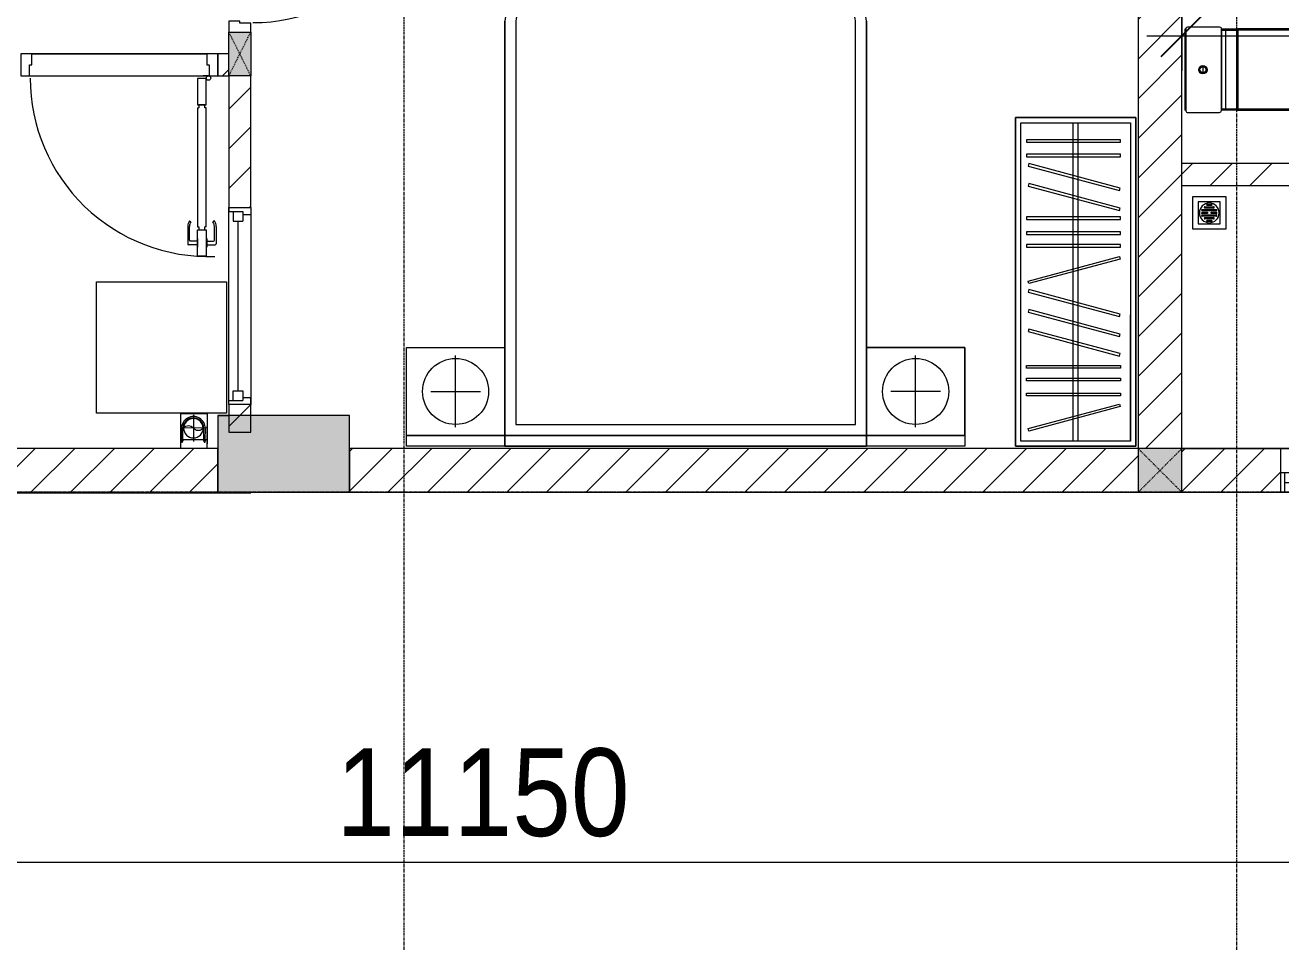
# Model space of a CAD drawing. Header units: millimetres. Extents: x 1591 to 239055, y -15958 to 83255.
# Drawn here: x 133002 to 138734, y 15149 to 19368 of the extents above; entities that cross this region are included whole.
import ezdxf

# ---------------------------------------------------------------- set-up
doc = ezdxf.new("R2010")
doc.units = ezdxf.units.MM
for name, pattern in [('Dash', [6, 3, -3]), ('Dash 1_8_', [6.35, 3.175, -3.175]), ('Grid Line', [22.225, 12.7, -3.175, 3.175, -3.175]), ('IMPORT-CENTER _2_', [40.64, 25.4, -5.08, 5.08, -5.08])]:
    doc.linetypes.add(name, pattern=pattern)
for name, color, linetype, lineweight in [('0-1', 250, 'Continuous', 5), ('A-ANNO-DIMS', 211, 'Continuous', 9), ('A-ANNO-DIMS-160', 211, 'Continuous', 9), ('A-AREA', 32, 'Dash 1_8_', 9), ('A-DETL-GENF-1', 9, 'Continuous', 9), ('A-DOOR-1', 254, 'Continuous', 9), ('A-DOOR-2', 9, 'Continuous', 9), ('A-FLOR', 192, 'Continuous', 9), ('A-FLOR-1', 7, 'Continuous', 9), ('A-FLOR-2', 9, 'Continuous', 9), ('A-GLAZ', 151, 'Continuous', 9), ('A-GLAZ-1', 254, 'Continuous', 9), ('A-GLAZ-2', 9, 'Continuous', 9), ('A-WALL-1', 253, 'Continuous', 18), ('A-WALL-2', 9, 'Continuous', 9), ('A-WALL-3', 113, 'Continuous', 18), ('A-WALL-PATT-1', 10, 'Continuous', 9), ('A-WALL-PATT-2', 111, 'Continuous', 9), ('G-IMPT', 8, 'Continuous', 9), ('G-IMPT-1', 254, 'Continuous', 9), ('G-IMPT-2', 8, 'IMPORT-CENTER _2_', 9), ('I-FURN-1', 254, 'Continuous', 9), ('M-EQPM', 50, 'Continuous', 9), ('P-SANR-FIXT', 6, 'Continuous', 9), ('S-COLS', 52, 'Continuous', 9), ('S-COLS-1', 52, 'Continuous', 5), ('S-COLS-2', 250, 'Continuous', 18), ('S-COLS-3', 254, 'Continuous', 9), ('S-COLS-4', 253, 'Continuous', 18), ('S-COLS-5', 52, 'Continuous', 18), ('S-COLS-HDLN', 52, 'Dash', 9), ('S-COLS-HDLN-1', 9, 'Dash', 9), ('S-GRID-1', 1, 'Grid Line', 9)]:
    doc.layers.add(name, color=color, linetype=linetype, lineweight=lineweight)
doc.styles.add('UTM Avo', font='UTM Avo.ttf', dxfattribs={"width": 0.9, "height": 400})
doc.dimstyles.new('1_Dim_chi_tiet_2_5', dxfattribs={"dimscale": 304.8, "dimtxt": 399.720379, "dimasz": 0.629921, "dimexe": 0.524934, "dimexo": 0.0625, "dimgap": 0.052493, "dimtad": 1, "dimdec": 0, "dimrnd": 5, "dimzin": 0, "dimdsep": 46, "dimtxsty": 'UTM Avo', "dimblk1": 'OBLIQUE', "dimblk2": 'OBLIQUE', "dimsah": 1, "dimcen": 0.09, "dimdle": 0.524934, "dimazin": 0, "dimtfac": 1, "dimtdec": 4, "dimtix": 1, "dimtmove": 0, "dimatfit": 3, "dimfxl": 1.049869, "dimfxlon": 1, "dimtvp": 1, "dimtolj": 1, "dimtzin": 0, "dimarcsym": 2})
doc.dimstyles.new('1_Dim_chi_tiet_2_5_1', dxfattribs={"dimscale": 304.8, "dimtxt": 399.720379, "dimasz": 0.629921, "dimexe": 0.524934, "dimexo": 0.0625, "dimgap": 0.052493, "dimtad": 1, "dimdec": 0, "dimrnd": 5, "dimzin": 0, "dimdsep": 46, "dimtxsty": 'UTM Avo', "dimblk1": 'OBLIQUE', "dimblk2": 'OBLIQUE', "dimsah": 1, "dimcen": 0.09, "dimdle": 0.524934, "dimazin": 0, "dimtfac": 1, "dimtdec": 4, "dimtix": 1, "dimtmove": 0, "dimatfit": 3, "dimfxl": 1.049869, "dimfxlon": 1, "dimtvp": 1, "dimtolj": 1, "dimtzin": 0, "dimarcsym": 2})
pattern_1 = [(45, (0, 0), (-90.50967, 90.50967), [])]
pattern_2 = [(45, (95879.7, 0), (-90.50967, 90.50967), [])]

# ---------------------------------------------------------------- blocks, each defined once
blk = doc.blocks.new('NCV_TKTC_KET CAU_rvt-1-TKCS_MB TẦNG 6-8')
at = {"layer": 'S-COLS-1'}
blk.add_hatch(color=256, dxfattribs=at).paths.add_polyline_path([(38602.6, 17236.9), (38602.6, 17586.9), (38002.6, 17586.9), (38002.6, 17236.9)])
at = {"layer": 'A-FLOR-1'}
blk.add_line((36152.5, 17235.3), (38152.6, 17235.3), dxfattribs=at)
at = {"layer": 'S-COLS-2'}
for p, q in [((38602.6, 17586.9), (38002.6, 17586.9)), ((38002.6, 17586.9), (38002.6, 17236.9)), ((38602.6, 17236.9), (38602.6, 17586.9)), ((38002.6, 17236.9), (38602.6, 17236.9))]:
    blk.add_line(p, q, dxfattribs=at)
blk = doc.blocks.new('DOOR_CW_01 CANH MO-PANEL KINH - DIW_01-900x2200-CỬA GỖ VÂN LAMINATE-V76-TKCS_MB TẦNG 6-8')
at = {"layer": 'A-DETL-GENF-1'}
for p, q in [((-397, 872), (-357, 872)), ((-397, 752), (-397, 872)), ((-357, 872), (-357, 752)), ((-442, 737), (-442, 816.5)), ((-399, 820.5), (-438, 820.5)), ((-399, 803.5), (-430, 803.5)), ((-399, 831.8), (-397, 831.8)), ((-399, 792.2), (-399, 831.8)), ((-397, 792.2), (-397, 831.8)), ((-357, 792.2), (-357, 831.8)), ((-355, 831.8), (-357, 831.8)), ((-355, 792.2), (-355, 831.8)), ((-355, 820.5), (-316, 820.5)), ((-355, 803.5), (-324, 803.5)), ((-312, 737), (-312, 816.5)), ((-434, 799.5), (-434, 737)), ((-397, 792.2), (-399, 792.2)), ((-357, 752), (-397, 752)), ((-363, 752), (-391, 752)), ((-391, 752), (-391, 738)), ((-363, 738), (-363, 752)), ((-357, 792.2), (-355, 792.2)), ((-320, 799.5), (-320, 737)), ((-433.9, 711.2), (-427.3, 715.8)), ((-397, 738), (-391, 738)), ((-397, 738), (-397, 196)), ((-357, 738), (-363, 738)), ((-357, 196), (-357, 738)), ((-320.1, 711.2), (-326.7, 715.8)), ((-397, 196), (-391, 196)), ((-357, 182), (-397, 182)), ((-397, 182), (-397, 62)), ((-391, 196), (-391, 182)), ((-391, 182), (-363, 182)), ((-357, 196), (-363, 196)), ((-363, 182), (-363, 196)), ((-357, 62), (-357, 182)), ((-397, 62), (-357, 62))]:
    blk.add_line(p, q, dxfattribs=at)
blk.add_circle((-407, 60), 10, dxfattribs=at)
for centre, radius, start, end in [((-407, 60), 814, 360, 92), ((-438, 816.5), 4, 90, 180), ((-430, 799.5), 4, 90, 180), ((-324, 799.5), 4, 360, 90), ((-316, 816.5), 4, 0, 90), ((-397, 737), 45, 180, 215), ((-397, 737), 37, 180, 215), ((-357, 737), 37, 325, 0), ((-357, 737), 45, 325, 0)]:
    blk.add_arc(centre, radius, start, end, dxfattribs=at)
at = {"layer": 'A-DOOR-2'}
for p, q in [((-410, 50), (-450, 50)), ((-450, 50), (-450, -50)), ((-410, 0), (-410, 50)), ((-400, 0), (-410, 0)), ((-407, 50), (-382, 50)), ((-400, -50), (-400, 0)), ((410, 0), (400, 0)), ((400, 0), (400, -50)), ((450, 50), (410, 50)), ((410, 50), (410, 0)), ((-450, -50), (-400, -50)), ((400, -50), (450, -50))]:
    blk.add_line(p, q, dxfattribs=at)
blk = doc.blocks.new('M_Fixed - 900 x 1400-901191-TKCS_MB TẦNG 6-8')
at = {"layer": 'A-GLAZ-2'}
for p, q in [((-450, 37), (-418, 37)), ((-431, -63), (-431, 0)), ((-431, 0), (-387, 0)), ((-418, 0), (-418, 37)), ((-387, -44), (-387, 0)), ((387, 0), (431, 0)), ((387, -44), (387, 0)), ((418, 0), (418, 37)), ((450, 37), (418, 37)), ((431, -63), (431, 0)), ((-431, -44), (-387, -44)), ((-387, -22), (387, -22)), ((431, -44), (387, -44)), ((-450, -63), (-431, -63)), ((448.9, -63), (431, -63))]:
    blk.add_line(p, q, dxfattribs=at)
blk = doc.blocks.new('MAY GIAT - MAY GIAT_dwg-348053-TKCS_MB TẦNG 6-8')
at = {"layer": 'G-IMPT-1', "flags": 128}
blk.add_lwpolyline([(5, 596.6), (5, 2.3), (605, 2.3), (605, 596.6)], close=True, dxfattribs=at)
blk = doc.blocks.new('MAY GIAT - MAY GIAT-401071-TKCS_MB TẦNG 6-8')
at = {"layer": 'I-FURN-1'}
for p, q in [((5, -2.3), (605, -2.3)), ((5, -596.6), (5, -2.3)), ((605, -2.3), (605, -596.6)), ((605, -596.6), (5, -596.6))]:
    blk.add_line(p, q, dxfattribs=at)
at = {"extrusion": (0, 0, -1), "zscale": -1, "rotation": 180}
blk.add_blockref('MAY GIAT - MAY GIAT_dwg-348053-TKCS_MB TẦNG 6-8', (0, 0), dxfattribs=at)
blk = doc.blocks.new('G1_SOF - BO TRU - 100x200-746114-TKCS_MB TẦNG 6-8')
at = {"layer": 'S-COLS'}
blk.add_hatch(color=256, dxfattribs=at).paths.add_polyline_path([(50, -100), (50, 100), (-50, 100), (-50, -100)])
at = {"layer": 'S-COLS-4'}
for p, q in [((-50, 100), (50, 100)), ((-50, -100), (-50, 100)), ((50, 100), (50, -100)), ((50, -100), (-50, -100))]:
    blk.add_line(p, q, dxfattribs=at)
at = {"layer": 'S-COLS-HDLN-1'}
for p, q in [((50, -100), (-50, 100)), ((-50, -100), (50, 100))]:
    blk.add_line(p, q, dxfattribs=at)
blk = doc.blocks.new('DOOR_CW_01 CANH MO-PANEL KINH - DIG_01-900x2200-CỬA NHÔM KÍNH-901226-TKCS_MB TẦNG 6-8')
at = {"layer": 'A-DETL-GENF-1'}
for p, q in [((-397, 872), (-357, 872)), ((-397, 752), (-397, 872)), ((-357, 872), (-357, 752)), ((-442, 737), (-442, 816.5)), ((-399, 820.5), (-438, 820.5)), ((-399, 803.5), (-430, 803.5)), ((-399, 831.8), (-397, 831.8)), ((-399, 792.2), (-399, 831.8)), ((-397, 792.2), (-397, 831.8)), ((-357, 792.2), (-357, 831.8)), ((-355, 831.8), (-357, 831.8)), ((-355, 792.2), (-355, 831.8)), ((-355, 820.5), (-316, 820.5)), ((-355, 803.5), (-324, 803.5)), ((-312, 737), (-312, 816.5)), ((-434, 799.5), (-434, 737)), ((-397, 792.2), (-399, 792.2)), ((-357, 752), (-397, 752)), ((-363, 752), (-391, 752)), ((-391, 752), (-391, 738)), ((-363, 738), (-363, 752)), ((-357, 792.2), (-355, 792.2)), ((-320, 799.5), (-320, 737)), ((-433.9, 711.2), (-427.3, 715.8)), ((-397, 738), (-391, 738)), ((-397, 738), (-397, 196)), ((-357, 738), (-363, 738)), ((-357, 196), (-357, 738)), ((-320.1, 711.2), (-326.7, 715.8)), ((-397, 196), (-391, 196)), ((-357, 182), (-397, 182)), ((-397, 182), (-397, 62)), ((-391, 196), (-391, 182)), ((-391, 182), (-363, 182)), ((-357, 196), (-363, 196)), ((-363, 182), (-363, 196)), ((-357, 62), (-357, 182)), ((-397, 62), (-357, 62))]:
    blk.add_line(p, q, dxfattribs=at)
blk.add_circle((-407, 60), 10, dxfattribs=at)
for centre, radius, start, end in [((-407, 60), 814, 360, 92), ((-438, 816.5), 4, 90, 180), ((-430, 799.5), 4, 90, 180), ((-324, 799.5), 4, 360, 90), ((-316, 816.5), 4, 0, 90), ((-397, 737), 45, 180, 215), ((-397, 737), 37, 180, 215), ((-357, 737), 37, 325, 0), ((-357, 737), 45, 325, 0)]:
    blk.add_arc(centre, radius, start, end, dxfattribs=at)
at = {"layer": 'A-DOOR-2'}
for p, q in [((-410, 50), (-450, 50)), ((-450, 50), (-450, -50)), ((-410, 0), (-410, 50)), ((-400, 0), (-410, 0)), ((-407, 50), (-382, 50)), ((-400, -50), (-400, 0)), ((410, 0), (400, 0)), ((400, 0), (400, -50)), ((450, 50), (410, 50)), ((410, 50), (410, 0)), ((450, -50), (450, 50)), ((-450, -50), (-400, -50)), ((400, -50), (450, -50))]:
    blk.add_line(p, q, dxfattribs=at)
blk = doc.blocks.new('GIUONG NGU-2TAB-1600x2000 - GIUONG NGU-2TAB-1600x2000-901192-TKCS_MB TẦNG 6-8')
at = {"layer": 'I-FURN-1'}
for p, q in [((569.6, 2050), (1997.1, 2050)), ((1997.1, 2050), (569.6, 2050)), ((1997.1, 2000), (569.6, 2000)), ((458.5, 50), (458.5, 1938.9)), ((458.5, 1938.9), (458.5, 50)), ((508.5, 1938.9), (508.5, 100)), ((2058.2, 100), (2058.2, 1938.9)), ((2108.2, 1938.9), (2108.2, 50)), ((2108.2, 50), (2108.2, 1938.9)), ((8.5, 50), (8.5, 450.3)), ((8.5, 450.3), (458.5, 450.3)), ((8.5, 450.3), (458.5, 450.3)), ((8.5, 50), (8.5, 450.3)), ((233.5, 86.8), (233.5, 413.5)), ((458.5, 450.3), (458.5, 50)), ((458.5, 450.3), (458.5, 50)), ((2108.2, 50), (2108.2, 450.3)), ((2108.2, 450.3), (2558.2, 450.3)), ((2108.2, 450.3), (2108.2, 50)), ((2558.2, 450.3), (2108.2, 450.3)), ((2333.2, 86.8), (2333.2, 413.5)), ((2558.2, 450.3), (2558.2, 50)), ((2558.2, 50), (2558.2, 450.3)), ((120.2, 250.2), (346.8, 250.2)), ((2446.5, 250.2), (2219.8, 250.2)), ((508.5, 100), (2058.2, 100)), ((458.5, 50), (8.5, 50)), ((8.5, 0), (8.5, 50)), ((8.5, 50), (458.5, 50)), ((458.5, 50), (8.5, 50)), ((458.5, 0), (8.5, 0)), ((2108.2, 50), (458.5, 50)), ((458.5, 50), (458.5, 0)), ((458.5, 0), (458.5, 50)), ((458.5, 50), (2108.2, 50)), ((458.5, 50), (2108.2, 50)), ((2108.2, 0), (458.5, 0)), ((458.5, 0), (2108.2, 0)), ((2558.2, 50), (2108.2, 50)), ((2108.2, 50), (2558.2, 50)), ((2108.2, 0), (2108.2, 50)), ((2108.2, 50), (2108.2, 0)), ((2108.2, 50), (2558.2, 50)), ((2558.2, 0), (2108.2, 0)), ((2558.2, 50), (2558.2, 0))]:
    blk.add_line(p, q, dxfattribs=at)
for centre in [(233.5, 250.2), (2333.2, 250.2)]:
    blk.add_circle(centre, 150.7, dxfattribs=at)
for centre, radius, start, end in [((569.6, 1938.9), 111.1, 90, 180), ((569.6, 1938.9), 111.1, 90, 180), ((1997.1, 1938.9), 111.1, 0, 90), ((1997.1, 1938.9), 111.1, 360, 90), ((569.6, 1938.9), 61.1, 90, 180), ((1997.1, 1938.9), 61.1, 360, 90)]:
    blk.add_arc(centre, radius, start, end, dxfattribs=at)
blk = doc.blocks.new('TU QUAN AO-SUITE ROOM_3 - TU QUAN AO-SUITE ROOM_3-885817-TKCS_MB TẦNG 6-8')
at = {"layer": 'I-FURN-1'}
for p, q in [((0, 0), (-550, 0)), ((-550, 0), (-550, -1500)), ((-550, -1500), (-550, 0)), ((-550, 0), (0, 0)), ((0, -1500), (0, 0)), ((0, 0), (0, -1500)), ((-550, -24), (-550, -576)), ((-526, -24), (-24, -24)), ((-526, -1476), (-526, -24)), ((-526, -24), (-526, -600)), ((-287, -24), (-287, -576)), ((-263, -24), (-263, -576)), ((-24, -24), (-24, -1476)), ((-478.3, -181.1), (-61.3, -69.4)), ((-58.2, -80.9), (-475.2, -192.7)), ((-61.3, -69.4), (-58.2, -80.9)), ((-475.2, -192.7), (-478.3, -181.1)), ((-480.1, -229.7), (-50.1, -229.7)), ((-480.1, -241.7), (-480.1, -229.7)), ((-50.1, -241.7), (-480.1, -241.7)), ((-50.1, -229.7), (-50.1, -241.7)), ((-480.1, -299.2), (-50.1, -299.2)), ((-480.1, -311.2), (-480.1, -299.2)), ((-50.1, -311.2), (-480.1, -311.2)), ((-50.1, -299.2), (-50.1, -311.2)), ((-480.1, -356.4), (-50.1, -356.4)), ((-480.1, -368.4), (-480.1, -356.4)), ((-50.1, -368.4), (-480.1, -368.4)), ((-50.1, -356.4), (-50.1, -368.4)), ((-475.2, -411.5), (-478.3, -423.1)), ((-478.3, -423.1), (-61.3, -534.9)), ((-58.2, -523.3), (-475.2, -411.5)), ((-475.2, -500.3), (-478.3, -511.9)), ((-478.3, -511.9), (-61.3, -623.6)), ((-58.2, -612.1), (-475.2, -500.3)), ((-61.3, -534.9), (-58.2, -523.3)), ((-526, -1476), (-526, -600)), ((-475.2, -591.5), (-478.3, -603.1)), ((-478.3, -603.1), (-61.3, -714.9)), ((-58.2, -703.3), (-475.2, -591.5)), ((-287, -576), (-287, -1476)), ((-263, -576), (-263, -1476)), ((-61.3, -623.6), (-58.2, -612.1)), ((-478.3, -853.9), (-61.3, -742.1)), ((-61.3, -714.9), (-58.2, -703.3)), ((-61.3, -742.1), (-58.2, -753.7)), ((-58.2, -753.7), (-475.2, -865.5)), ((-475.2, -865.5), (-478.3, -853.9)), ((-480.1, -908.6), (-480.1, -920.6)), ((-480.1, -908.6), (-480.1, -920.6)), ((-50.1, -908.6), (-480.1, -908.6)), ((-50.1, -920.6), (-50.1, -908.6)), ((-480.1, -920.6), (-50.1, -920.6)), ((-480.1, -965.8), (-480.1, -977.8)), ((-480.1, -965.8), (-480.1, -977.8)), ((-50.1, -965.8), (-480.1, -965.8)), ((-50.1, -977.8), (-50.1, -965.8)), ((-480.1, -977.8), (-50.1, -977.8)), ((-480.1, -1035.3), (-480.1, -1047.3)), ((-480.1, -1035.3), (-480.1, -1047.3)), ((-50.1, -1035.3), (-480.1, -1035.3)), ((-480.1, -1047.3), (-50.1, -1047.3)), ((-475.2, -1075.3), (-478.3, -1086.9)), ((-478.3, -1086.9), (-61.3, -1198.6)), ((-58.2, -1187.1), (-475.2, -1075.3)), ((-50.1, -1047.3), (-50.1, -1035.3)), ((-475.2, -1166.5), (-478.3, -1178.1)), ((-478.3, -1178.1), (-61.3, -1289.9)), ((-58.2, -1278.3), (-475.2, -1166.5)), ((-61.3, -1198.6), (-58.2, -1187.1)), ((-61.3, -1289.9), (-58.2, -1278.3)), ((-480.1, -1320.5), (-480.1, -1332.5)), ((-480.1, -1320.5), (-480.1, -1332.5)), ((-50.1, -1320.5), (-480.1, -1320.5)), ((-480.1, -1332.5), (-50.1, -1332.5)), ((-50.1, -1332.5), (-50.1, -1320.5)), ((-480.1, -1386.9), (-480.1, -1398.9)), ((-480.1, -1386.9), (-480.1, -1398.9)), ((-50.1, -1386.9), (-480.1, -1386.9)), ((-480.1, -1398.9), (-50.1, -1398.9)), ((-50.1, -1398.9), (-50.1, -1386.9)), ((-24, -1476), (-526, -1476)), ((-550, -1500), (0, -1500)), ((0, -1500), (-550, -1500))]:
    blk.add_line(p, q, dxfattribs=at)
blk = doc.blocks.new('NCV_TKTC_TANG 6 - 8_rvt-2-TKCS_MB TẦNG 6-8')
at = {"layer": 'A-WALL-PATT-1'}
h = blk.add_hatch(dxfattribs=at)
h.set_pattern_fill('FP_1', color=256, style=0, pattern_type=2)
h.set_pattern_definition(pattern_1)
h.paths.add_polyline_path([(38052.6, 17511.9), (38152.6, 17511.9), (38152.6, 17636.9), (38052.6, 17636.9)])
h.paths.add_polyline_path([(38052.6, 18536.9), (38152.6, 18536.9), (38152.6, 19136.9), (38052.6, 19136.9)])
h.paths.add_polyline_path([(38052.6, 20236.9), (38152.6, 20236.9), (38152.6, 20536.5), (38052.6, 20536.5)])
h.paths.add_polyline_path([(38052.6, 21336.5), (38152.6, 21336.5), (38152.6, 22236.9), (38052.6, 22236.9), (38052.6, 21504)])
h = blk.add_hatch(dxfattribs=at)
h.set_pattern_fill('FP_1', color=256, style=0, pattern_type=2)
h.set_pattern_definition(pattern_1)
h.paths.add_polyline_path([(37052.6, 19136.9), (37102.6, 19136.9), (37102.6, 19236.9), (37052.6, 19236.2)])
h.paths.add_polyline_path([(38002.6, 19136.9), (38052.6, 19136.9), (38052.6, 19236.9), (38002.6, 19236.9)])
at = {"layer": 'A-FLOR-2'}
for p, q in [((37152.6, 19236.9), (37952.6, 19236.9)), ((37952.6, 19236.9), (37152.6, 19236.9)), ((37142.6, 19136.9), (37962.6, 19136.9)), ((38002.6, 17587.4), (38052.6, 17587.4))]:
    blk.add_line(p, q, dxfattribs=at)
at = {"layer": 'A-WALL-1'}
for p, q in [((38052.6, 19236.9), (38002.6, 19236.9)), ((38002.6, 19236.9), (38002.6, 19136.9)), ((38002.6, 19136.9), (38052.6, 19136.9)), ((38052.6, 19136.9), (38052.6, 18536.9)), ((38152.6, 18536.9), (38152.6, 19136.9)), ((38052.6, 18536.9), (38152.6, 18536.9)), ((38052.6, 17636.9), (38052.6, 17511.9)), ((38152.6, 17636.9), (38052.6, 17636.9)), ((38152.6, 17511.9), (38152.6, 17636.9)), ((38052.6, 17511.9), (38152.6, 17511.9))]:
    blk.add_line(p, q, dxfattribs=at)
at = {"layer": 'A-WALL-2'}
for p, q in [((38052.6, 17636.9), (38052.6, 18536.9)), ((38152.6, 18536.9), (38152.6, 17636.9))]:
    blk.add_line(p, q, dxfattribs=at)
at = {"layer": 'A-DOOR-1'}
for name, p, rotation in [('DOOR_CW_01 CANH MO-PANEL KINH - DIW_01-900x2200-CỬA GỖ VÂN LAMINATE-V76-TKCS_MB TẦNG 6-8', (38102.6, 19786.9), 270.0000000000009), ('DOOR_CW_01 CANH MO-PANEL KINH - DIG_01-900x2200-CỬA NHÔM KÍNH-901226-TKCS_MB TẦNG 6-8', (37552.6, 19186.9), 180)]:
    blk.add_blockref(name, p, dxfattribs=dict(at, rotation=rotation))
at = {"layer": 'A-GLAZ-1', "rotation": 270.0000000000009}
blk.add_blockref('M_Fixed - 900 x 1400-901191-TKCS_MB TẦNG 6-8', (38115.6, 18086.9), dxfattribs=at)
at = {"layer": 'I-FURN-1'}
blk.add_blockref('GIUONG NGU-2TAB-1600x2000 - GIUONG NGU-2TAB-1600x2000-901192-TKCS_MB TẦNG 6-8', (38854.1, 17446.9), dxfattribs=at)
for name, p, rotation in [('TU QUAN AO-SUITE ROOM_3 - TU QUAN AO-SUITE ROOM_3-885817-TKCS_MB TẦNG 6-8', (41642.6, 17446.9), 180), ('MAY GIAT - MAY GIAT-401071-TKCS_MB TẦNG 6-8', (38044.8, 18202.4), 270.0000000000009)]:
    blk.add_blockref(name, p, dxfattribs=dict(at, rotation=rotation))
at = {"layer": 'S-COLS-3'}
blk.add_blockref('G1_SOF - BO TRU - 100x200-746114-TKCS_MB TẦNG 6-8', (38102.6, 19236.9), dxfattribs=at)
blk = doc.blocks.new('G1_SOF - BO TRU - 200x200-3056268-TKCS_MB TẦNG 6-8')
at = {"layer": 'S-COLS'}
blk.add_hatch(color=256, dxfattribs=at).paths.add_polyline_path([(100, -100), (100, 100), (-100, 100), (-100, -100)])
at = {"layer": 'S-COLS-5'}
for p, q in [((100, 100), (-100, 100)), ((-100, 100), (-100, -100)), ((100, -100), (100, 100)), ((-100, -100), (100, -100))]:
    blk.add_line(p, q, dxfattribs=at)
at = {"layer": 'S-COLS-HDLN'}
for p, q in [((100, 100), (-100, -100)), ((-100, 100), (100, -100))]:
    blk.add_line(p, q, dxfattribs=at)
blk = doc.blocks.new('TKTC_XREF_251221_MB TANG 2-7 - TKTC_XREF_260130_MB TANG 2-5_dwg_$cc-4746806-TKCS_MB TẦNG 6-8')
at = {"layer": 'G-IMPT-2'}
for p, q in [((0, -0.673), (0, 0.673)), ((-0.673, 0), (0.673, 0))]:
    blk.add_line(p, q, dxfattribs=at)
at = {"layer": 'M-EQPM'}
blk.add_circle((0, 0), 0.5, dxfattribs=at)
for centre, radius, start, end in [((0, 0), 0.5, 90, 270), ((0.188, 0.25), 0.313, 126.8699, 233.1301), ((-0.188, -0.25), 0.313, 306.8699, 53.1301)]:
    blk.add_arc(centre, radius, start, end, dxfattribs=at)
blk = doc.blocks.new('TKTC_XREF_251221_MB TANG 2-7 - TKTC_XREF_260130_MB TANG 2-5_dwg_CUM U_DN100-4746796-TKCS_MB TẦNG 6-8')
at = {"layer": 'G-IMPT'}
blk.add_hatch(color=256, dxfattribs=at).paths.add_polyline_path([(0, 61), (0, 57), (14.8, 55.1), (28.5, 49.4), (40.3, 40.3), (49.4, 28.5), (55.1, 14.8), (57, 0), (55.1, -14.8), (49.4, -28.5), (40.3, -40.3), (28.5, -49.4), (14.8, -55.1), (0, -57), (0, -61), (15.8, -58.9), (30.5, -52.8), (43.1, -43.1), (52.8, -30.5), (58.9, -15.8), (61, 0), (58.9, 15.8), (52.8, 30.5), (43.1, 43.1), (30.5, 52.8), (15.8, 58.9)])
for p, q in [((-79.1, 66.6), (-79.1, 63.4)), ((-76.6, 66.6), (-76.6, 63.4)), ((-74.6, 66.6), (-74.6, 63.4)), ((-72.7, 69.3), (-72.7, 60.7)), ((-66.9, 67.9), (-71.7, 67.9)), ((-66.9, 62.1), (-71.7, 62.1)), ((-65, 69), (0, 69)), ((-79.1, -63.4), (-79.1, -66.6)), ((-76.6, -63.4), (-76.6, -66.6)), ((-74.6, -63.4), (-74.6, -66.6)), ((-72.7, -60.7), (-72.7, -69.3)), ((-66.9, -62.1), (-71.7, -62.1)), ((-66.9, -67.9), (-71.7, -67.9)), ((-65, -69), (0, -69))]:
    blk.add_line(p, q, dxfattribs=at)
at = {"layer": 'G-IMPT', "flags": 128}
for points in [[(-66.9, 70.8), (-66.9, 72.7), (-65, 72.7), (-65, 57.3), (-66.9, 57.3), (-66.9, 59.2)], [(-72.7, 67.6), (-78.1, 67.6), (-78.1, 62.4), (-72.7, 62.4)], [(-71.7, 59.2), (-66.9, 59.2), (-66.9, 70.8), (-71.7, 70.8)], [(-65, 61), (0, 61), (0, 57)], [(-72.7, -62.4), (-78.1, -62.4), (-78.1, -67.6), (-72.7, -67.6)], [(-71.7, -70.8), (-66.9, -70.8), (-66.9, -59.2), (-71.7, -59.2)], [(-66.9, -59.2), (-66.9, -57.3), (-65, -57.3), (-65, -72.7), (-66.9, -72.7), (-66.9, -70.8)], [(-65, -61), (0, -61), (0, -57)]]:
    blk.add_lwpolyline(points, dxfattribs=at)
at = {"layer": 'G-IMPT'}
for centre, radius, start, end in [((-78.1, 66.6), 0.96, 90, 180), ((-78.1, 63.4), 0.96, 180, 270), ((-71.1, 69.3), 1.56, 112.61986, 247.38014), ((-67.9, 65), 4.8, 143.1301, 216.8699), ((-71.1, 60.7), 1.56, 112.61986, 247.38014), ((0, 0), 69, 270, 90), ((0, 0), 61, 270, 90), ((0, 0), 57, 270, 90), ((-78.1, -63.4), 0.96, 90, 180), ((-78.1, -66.6), 0.96, 180, 270), ((-71.1, -60.7), 1.56, 112.61986, 247.38014), ((-67.9, -65), 4.8, 143.1301, 216.8699), ((-71.1, -69.3), 1.56, 112.61986, 247.38014)]:
    blk.add_arc(centre, radius, start, end, dxfattribs=at)
blk = doc.blocks.new('TKTC_XREF_251221_MB TANG 2-7 - TKTC_XREF_251221_MB TANG 2-7-2039446-TKCS_MB TẦNG 6-8')
at = {"layer": 'M-EQPM'}
for p, q in [((4180.3, 359.7), (4300.8, 359.7)), ((4180.3, 240.1), (4180.3, 359.7)), ((4300.8, 359.7), (4300.8, 240.1)), ((4180.3, 200), (4180.6, 240.1)), ((4300.8, 240.1), (4180.3, 240.1)), ((4180.6, 240.1), (4300.4, 240.3)), ((4300.4, 240.3), (4300.1, 200))]:
    blk.add_line(p, q, dxfattribs=at)
at = {"extrusion": (0, 0, -1), "xscale": 90.00000000005092, "yscale": 90.00000000005092, "zscale": -90.0000000000509, "rotation": 270.374026779938}
blk.add_blockref('TKTC_XREF_251221_MB TANG 2-7 - TKTC_XREF_260130_MB TANG 2-5_dwg_$cc-4746806-TKCS_MB TẦNG 6-8', (-4238.2, 293.2), dxfattribs=at)
at = {"xscale": 0.7894736842105242, "yscale": 0.7894736842105242, "zscale": 0.7894736842105242, "rotation": 89.62597321846792}
blk.add_blockref('TKTC_XREF_251221_MB TANG 2-7 - TKTC_XREF_260130_MB TANG 2-5_dwg_CUM U_DN100-4746796-TKCS_MB TẦNG 6-8', (4238.2, 291.3), dxfattribs=at)
blk = doc.blocks.new('1_FAMILY RVT - W01-WxH 1400x1400xmm-389822-TKCS_MB TẦNG 6-8')
at = {"layer": 'A-GLAZ'}
for p, q in [((248.4, 172.39), (299.2, 197.79)), ((248.4, 172.39), (299.2, 146.99)), ((248.4, 172.39), (451.6, 172.39)), ((-700, 96.19), (-700, -103.81)), ((700, 96.19), (-700, 96.19)), ((-700, 96.19), (-636.5, 96.19)), ((-680.95, 96.19), (-680.95, 7.29)), ((-636.5, 96.19), (-22.225, 96.19)), ((-636.5, 96.19), (-636.5, 51.74)), ((-636.5, 73.965), (-22.225, 73.965)), ((-22.225, 7.29), (-22.225, 96.19)), ((-22.225, 96.19), (22.225, 96.19)), ((22.225, 96.19), (680.95, 96.19)), ((22.225, 96.19), (22.225, 7.29)), ((680.95, 96.19), (700, 96.19)), ((680.95, 96.19), (680.95, 7.29)), ((700, -103.81), (700, 96.19)), ((-700, 7.29), (-680.95, 7.29)), ((-636.5, 51.74), (-680.95, 51.74)), ((-680.95, 7.29), (-22.225, 7.29)), ((22.225, 51.74), (-22.225, 51.74)), ((-22.225, 7.29), (22.225, 7.29)), ((22.225, 29.515), (636.5, 29.515)), ((22.225, 7.29), (636.5, 7.29)), ((636.5, 51.74), (636.5, 7.29)), ((680.95, 51.74), (636.5, 51.74)), ((636.5, 7.29), (700, 7.29)), ((-700, -103.81), (700, -103.81))]:
    blk.add_line(p, q, dxfattribs=at)
blk = doc.blocks.new('PF_Water_Closet-Duravit-Starck 3-012601 - Generic Toilet-4730944-TKCS_MB TẦNG 6-8')
at = {"layer": 'P-SANR-FIXT'}
for p, q in [((-198.6, 591.8), (-198.6, 357.4)), ((-192.3, 591.8), (-192.3, 349.6)), ((165.7, 349.6), (165.7, 591.8)), ((172, 356.4), (172, 591.8)), ((171.4, 356.6), (-197.9, 356.6)), ((-197.9, 356.6), (-197.9, 280.1)), ((-192.3, 280.1), (-192.3, 349.6)), ((-191.9, 349.6), (165.2, 349.6)), ((165.7, 280.1), (165.7, 349.6)), ((171.4, 280.1), (171.4, 356.6)), ((-197.6, 299.5), (171.7, 299.5)), ((-206.9, 272.2), (-206.9, 126.1)), ((173.2, 280.1), (-201.3, 280.1)), ((-197.9, 280.1), (171.4, 280.1)), ((182.6, 126.3), (182.6, 272)), ((-25.7, 195.8), (1.3, 195.8)), ((-201.3, 118.2), (175.4, 118.2)), ((-197.1, 118.2), (-197.1, 112.7)), ((172.9, 118.2), (172.9, 112.7)), ((-197.1, 112.7), (172.9, 112.7))]:
    blk.add_line(p, q, dxfattribs=at)
for radius in [19.1, 14.6, 13.8]:
    blk.add_circle((-12.2, 195.8), radius, dxfattribs=at)
for centre, radius, start, end in [((-17.1, 591.8), 181.6, 88.81069, 180), ((-17.1, 591.8), 175.2, 88.76758, 180), ((-9.5, 591.8), 181.6, 0, 91.18931), ((-9.5, 591.8), 175.2, 0, 91.23242), ((-191.9, 356.4), 6.83, 172.03659, 270), ((165.2, 356.4), 6.83, 270, 0), ((-199.6, 273), 7.31, 103.74834, 186.25166), ((173.2, 270.5), 9.56, 8.97384, 90), ((-199.6, 125.3), 7.31, 173.74834, 256.25166), ((175.4, 125.5), 7.27, 270, 6.33045)]:
    blk.add_arc(centre, radius, start, end, dxfattribs=at)
blk = doc.blocks.new('THU NUOC - THU NUOC-1275255-TKCS_MB TẦNG 6-8')
at = {"layer": 'M-EQPM'}
for p, q in [((-66.3, -70.6), (-66.3, 79.4)), ((-66.3, 79.4), (83.7, 79.4)), ((83.7, 79.4), (83.7, -70.6)), ((58.7, 54.4), (-41.3, 54.4)), ((-41.3, 54.4), (-41.3, -45.6)), ((-23.3, 19.6), (40.9, 19.6)), ((40.9, 13.6), (-23.3, 13.6)), ((-23.3, 7.2), (0.7, 7.2)), ((0.7, 1.2), (-23.3, 1.2)), ((-11, 32.1), (28.5, 32.1)), ((28.5, 26.1), (-11, 26.1)), ((-1.1, 44.5), (18.5, 44.5)), ((18.5, 38.5), (-1.1, 38.5)), ((0.7, 7.2), (0.7, 1.2)), ((16.7, 1.2), (16.7, 7.2)), ((16.7, 7.2), (40.9, 7.2)), ((40.9, 1.2), (16.7, 1.2)), ((58.7, -45.6), (58.7, 54.4)), ((-41.3, -45.6), (58.7, -45.6)), ((-23.3, -4.8), (40.9, -4.8)), ((40.9, -10.8), (-23.3, -10.8)), ((-11, -17.3), (28.5, -17.3)), ((28.5, -23.3), (-11, -23.3)), ((-1.1, -29.6), (18.5, -29.6)), ((18.5, -35.6), (-1.1, -35.6)), ((83.7, -70.6), (-66.3, -70.6))]:
    blk.add_line(p, q, dxfattribs=at)
for centre, radius, start, end in [((8.7, 4.4), 45, 0, 180), ((8.7, 4.4), 45, 360, 180), ((8.7, 4.4), 45, 180, 0), ((8.7, 4.4), 45, 180, 360), ((-23.3, 16.6), 3, 90, 270), ((-23.3, 4.2), 3, 90, 270), ((-11, 29.1), 3, 90, 270), ((-1.1, 41.5), 3, 90, 270), ((18.5, 41.5), 3, 270, 90), ((28.5, 29.1), 3, 270, 90), ((40.9, 16.6), 3, 270, 90), ((40.9, 4.2), 3, 270, 90), ((-23.3, -7.8), 3, 90, 270), ((-11, -20.3), 3, 90, 270), ((-1.1, -32.6), 3, 90, 270), ((18.5, -32.6), 3, 270, 90), ((28.5, -20.3), 3, 270, 90), ((40.9, -7.8), 3, 270, 90)]:
    blk.add_arc(centre, radius, start, end, dxfattribs=at)
blk = doc.blocks.new('DIMBLOCK64-TKCS_MB TẦNG 6-8')
at = {"layer": 'A-ANNO-DIMS-160'}
for p, q in [((138282.3, 19640.1), (138282.3, 19160.1)), ((138282.3, 19320.1), (138282.3, 19640.1)), ((140332.3, 19640.1), (140332.3, 19160.1)), ((140332.3, 19320.1), (140332.3, 19640.1)), ((138122.3, 19320.1), (140492.3, 19320.1))]:
    blk.add_line(p, q, dxfattribs=at)
at = {"layer": 'A-ANNO-DIMS-160', "lineweight": 25}
for p, q in [((138282.3, 19320.1), (138378.3, 19416.1)), ((140332.3, 19320.1), (140428.3, 19416.1)), ((138282.3, 19320.1), (138186.3, 19224.1)), ((140332.3, 19320.1), (140236.3, 19224.1))]:
    blk.add_line(p, q, dxfattribs=at)
at = {"layer": 'A-ANNO-DIMS-160', "color": 0, "insert": (138759.5, 19839.8), "char_height": 400, "width": 1314.636, "attachment_point": 1, "line_spacing_factor": 1.110334, "style": 'UTM Avo'}
blk.add_mtext('2050', dxfattribs=at)
blk = doc.blocks.new('_Oblique')
at = {"color": 0, "linetype": 'ByBlock', "lineweight": -2}
blk.add_line((-0.5, -0.5), (0.5, 0.5), dxfattribs=at)
blk = doc.blocks.new('DIMBLOCK291-TKCS_MB TẦNG 6-8')
at = {"layer": 'A-ANNO-DIMS-160'}
for p, q in [((129532.3, 15869.3), (129532.3, 15389.3)), ((129532.3, 15549.3), (129532.3, 15869.3)), ((140682.3, 15869.3), (140682.3, 15389.3)), ((140682.3, 15549.3), (140682.3, 15869.3)), ((129372.3, 15549.3), (140842.3, 15549.3))]:
    blk.add_line(p, q, dxfattribs=at)
at = {"layer": 'A-ANNO-DIMS-160', "lineweight": 25}
for p, q in [((129532.3, 15549.3), (129628.3, 15645.3)), ((140682.3, 15549.3), (140778.3, 15645.3)), ((129532.3, 15549.3), (129436.3, 15453.3)), ((140682.3, 15549.3), (140586.3, 15453.3))]:
    blk.add_line(p, q, dxfattribs=at)
at = {"layer": 'A-ANNO-DIMS-160', "color": 0, "insert": (134422.6, 16068.9), "char_height": 400, "width": 1643.295, "attachment_point": 1, "line_spacing_factor": 1.110334, "style": 'UTM Avo'}
blk.add_mtext('11150', dxfattribs=at)

msp = doc.modelspace()

# ---------------------------------------------------------------- hatches: boundary and pattern name
at = {"layer": 'A-WALL-PATT-2'}
h = msp.add_hatch(dxfattribs=at)
h.set_pattern_fill('FP_1', color=256, style=0, pattern_type=2)
h.set_pattern_definition(pattern_2)
h.paths.add_polyline_path([(138082.3, 17436.9), (138282.3, 17436.9), (138282.3, 20336.9), (138082.3, 20336.9), (138082.3, 18329.5)])
h = msp.add_hatch(dxfattribs=at)
h.set_pattern_fill('FP_1', color=256, style=0, pattern_type=2)
h.set_pattern_definition(pattern_2)
h.paths.add_polyline_path([(138282.3, 17436.9), (138282.3, 20336.9), (138082.3, 20336.9), (138082.3, 17436.9)])
h = msp.add_hatch(dxfattribs=at)
h.set_pattern_fill('FP_1', color=256, style=0, pattern_type=2)
h.set_pattern_definition(pattern_2)
h.paths.add_polyline_path([(140382.3, 18636.9), (140482.3, 18636.9), (140482.3, 18736.9), (140382.3, 18736.9)])
h.paths.add_polyline_path([(138291.3, 18636.9), (139392.3, 18636.9), (139392.3, 18736.9), (138282.3, 18736.9), (138282.3, 18636.9)])
h = msp.add_hatch(dxfattribs=at)
h.set_pattern_fill('FP_1', color=256, style=0, pattern_type=2)
h.set_pattern_definition(pattern_2)
h.paths.add_polyline_path([(133882.3, 17236.9), (133882.3, 17436.9), (132107.3, 17436.9), (132107.3, 17433.6), (132057.3, 17433.6), (132057.3, 17436.9), (129932.3, 17436.9), (129932.3, 17236.9), (131037.2, 17236.9)])
h = msp.add_hatch(dxfattribs=at)
h.set_pattern_fill('FP_1', color=256, style=0, pattern_type=2)
h.set_pattern_definition(pattern_2)
h.paths.add_polyline_path([(138432.3, 17236.9), (138432.3, 17436.9), (138282.3, 17436.9), (138282.3, 17236.9)])
h.paths.add_polyline_path([(137485.3, 17236.9), (138082.3, 17236.9), (138082.3, 17436.9), (134482.3, 17436.9), (134482.3, 17236.9)])
h = msp.add_hatch(dxfattribs=at)
h.set_pattern_fill('FP_1', color=256, style=0, pattern_type=2)
h.set_pattern_definition(pattern_2)
h.paths.add_polyline_path([(140132.3, 17236.9), (140332.3, 17236.9), (140332.3, 17436.9), (140132.3, 17436.9), (140132.3, 17271.3)])
h.paths.add_polyline_path([(138432.3, 17236.9), (138732.3, 17236.9), (138732.3, 17436.9), (138432.3, 17436.9), (138432.3, 17271.3)])

# ---------------------------------------------------------------- linework, layer by layer
at = {"layer": 'A-AREA'}
msp.add_line((133832.3, 17536.9), (133832.3, 17436.9), dxfattribs=at)
at = {"layer": 'A-FLOR'}
msp.add_line((138282.3, 17437.4), (140332.3, 17437.4), dxfattribs=at)
at = {"layer": 'A-WALL-3'}
for p, q in [((138082.3, 20336.9), (138082.3, 17436.9)), ((138282.3, 17436.9), (138282.3, 20336.9)), ((139392.3, 18736.9), (138282.3, 18736.9)), ((138282.3, 18636.9), (139392.3, 18636.9)), ((133882.3, 17436.9), (132107.3, 17436.9)), ((133882.3, 17236.9), (133882.3, 17436.9)), ((138082.3, 17436.9), (134482.3, 17436.9)), ((134482.3, 17436.9), (134482.3, 17236.9)), ((138732.3, 17436.9), (138282.3, 17436.9)), ((129932.3, 17236.9), (133882.3, 17236.9)), ((134482.3, 17236.9), (138082.3, 17236.9)), ((138282.3, 17236.9), (138732.3, 17236.9))]:
    msp.add_line(p, q, dxfattribs=at)
at = {"layer": 'S-GRID-1'}
for p, q in [((134732.3, 19149.4), (134732.3, 77012.5)), ((138532.3, 19149.4), (138532.3, 77012.5)), ((134732.3, 15149.4), (134732.3, 19149.4)), ((138532.3, 15149.4), (138532.3, 19149.4)), ((223800.6, 17236.9), (130306.5, 17236.9))]:
    msp.add_line(p, q, dxfattribs=at)

# ---------------------------------------------------------------- block references
at = {"layer": '0-1'}
for name in ['NCV_TKTC_KET CAU_rvt-1-TKCS_MB TẦNG 6-8', 'NCV_TKTC_TANG 6 - 8_rvt-2-TKCS_MB TẦNG 6-8']:
    msp.add_blockref(name, (95879.7, 0), dxfattribs=at)
at = {"layer": 'A-GLAZ', "rotation": 180}
msp.add_blockref('1_FAMILY RVT - W01-WxH 1400x1400xmm-389822-TKCS_MB TẦNG 6-8', (139432.3, 17333.1), dxfattribs=at)
at = {"layer": 'M-EQPM'}
for name, p in [('TKTC_XREF_251221_MB TANG 2-7 - TKTC_XREF_251221_MB TANG 2-7-2039446-TKCS_MB TẦNG 6-8', (129532.3, 17236.9)), ('THU NUOC - THU NUOC-1275255-TKCS_MB TẦNG 6-8', (138398.5, 18507.5))]:
    msp.add_blockref(name, p, dxfattribs=at)
at = {"layer": 'P-SANR-FIXT', "rotation": 269.9999999999998}
msp.add_blockref('PF_Water_Closet-Duravit-Starck 3-012601 - Generic Toilet-4730944-TKCS_MB TẦNG 6-8', (138182.3, 19152.6), dxfattribs=at)
at = {"layer": 'S-COLS'}
msp.add_blockref('G1_SOF - BO TRU - 200x200-3056268-TKCS_MB TẦNG 6-8', (138182.3, 17336.9), dxfattribs=at)

# ---------------------------------------------------------------- dimensions: what is measured, and where the dimension line sits
at = {"layer": 'A-ANNO-DIMS'}
for base, p1, p2, dimstyle, override, picture, middle in [((140332.3, 19320.1), (138282.3, 19640.1), (140332.3, 19640.1), '1_Dim_chi_tiet_2_5', {"dimpost": '<>', "dimfxl": 2050}, 'DIMBLOCK64-TKCS_MB TẦNG 6-8', (139307.3, 19543.1)), ((140682.3, 15549.3), (129532.3, 15869.3), (140682.3, 15869.3), '1_Dim_chi_tiet_2_5_1', {"dimpost": '<>', "dimfxl": 11150}, 'DIMBLOCK291-TKCS_MB TẦNG 6-8', (135107.3, 15772.3))]:
    dim = msp.add_linear_dim(base=base, p1=p1, p2=p2, dimstyle=dimstyle, override=override, dxfattribs=at)
    dim.commit()
    dim.dimension.update_dxf_attribs({"geometry": picture, "text_midpoint": middle})

doc.saveas('drawing.dxf')
